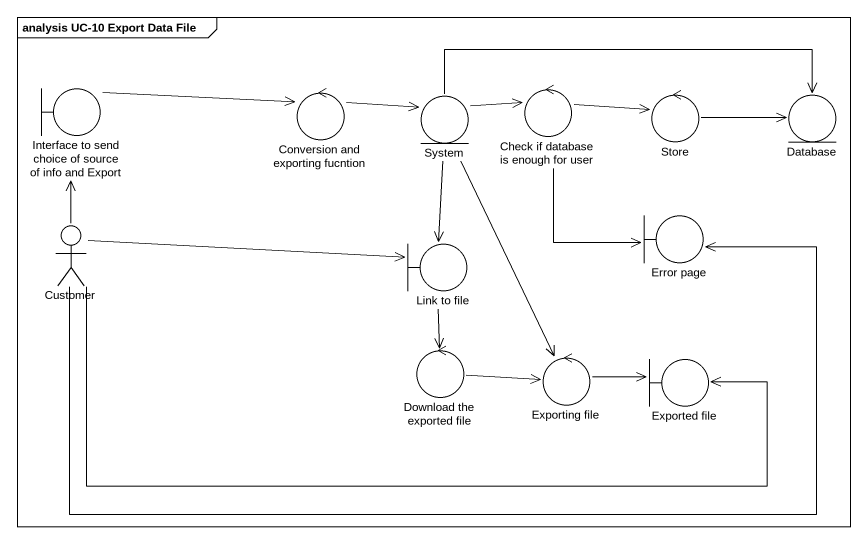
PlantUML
@startuml
mainframe analysis UC-10 Export Data File
boundary "Interface to send choice of source of info and Export" as Interface_to_send_choice_of
control "Conversion and exporting fucntion" as Conversion_and_exporting
entity System
control "Check if database is enough for user" as Check_if_database_is_enough
control Store
entity "Database" as Database_
actor Customer
boundary "Link to file" as Link_to_file
boundary "Error page" as Error_page
control "Download the exported file" as Download_the_exported_file
control "Exporting file" as Exporting_file
boundary "Exported file" as Exported_file
Interface_to_send_choice_of -right-> Conversion_and_exporting
Conversion_and_exporting -right-> System
System -right-> Check_if_database_is_enough
System -right-> Database_
System --> Link_to_file
System --> Exporting_file
Check_if_database_is_enough -right-> Store
Check_if_database_is_enough --> Error_page
Store -right-> Database_
Customer -up-> Interface_to_send_choice_of
Customer -right-> Link_to_file
Customer -right-> Error_page
Customer -right-> Exported_file
Link_to_file --> Download_the_exported_file
Download_the_exported_file -right-> Exporting_file
Exporting_file -right-> Exported_file
@enduml
